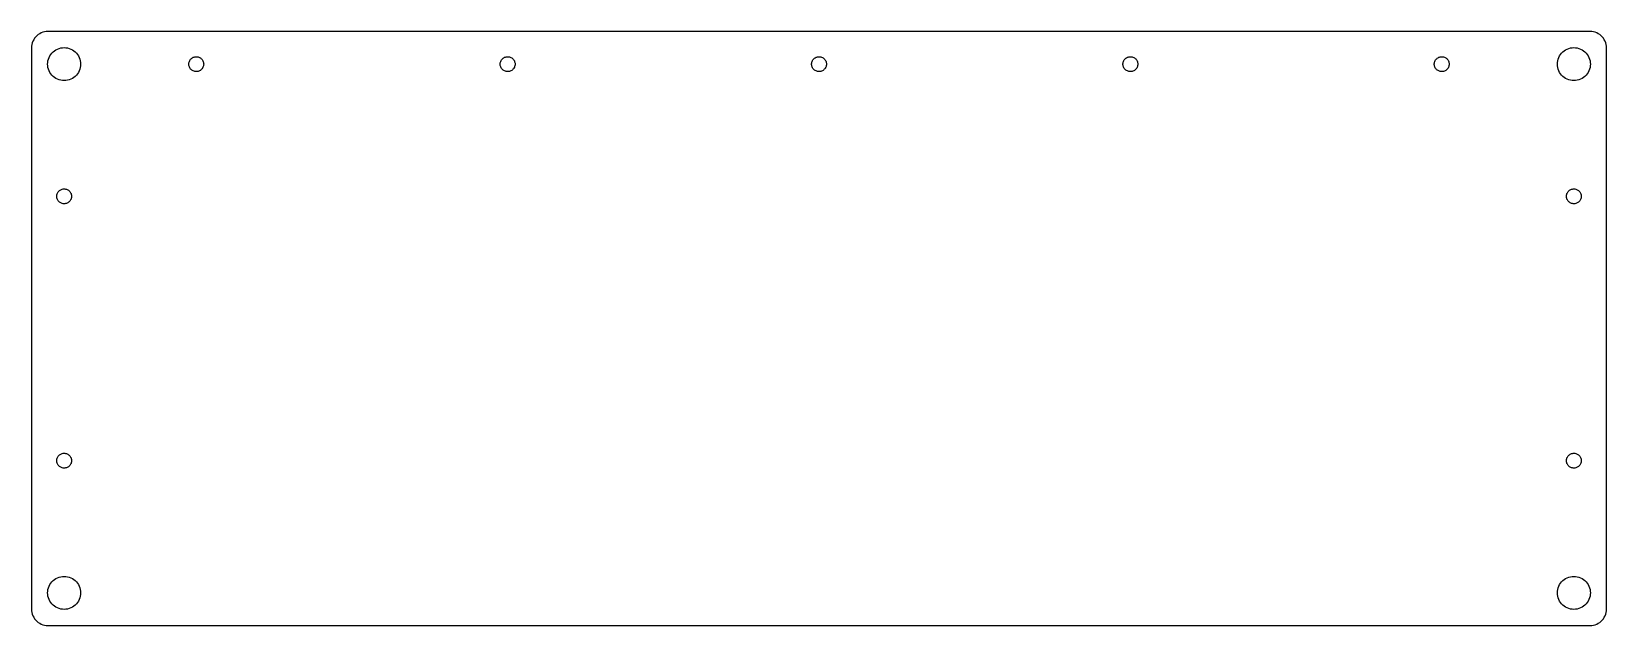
# Model space of a CAD drawing. Header units: metres. Extents: x -238 to 238, y -90 to 90.
import ezdxf

# ---------------------------------------------------------------- set-up
doc = ezdxf.new("R2010")
doc.units = ezdxf.units.M

msp = doc.modelspace()

# ---------------------------------------------------------------- linework, layer by layer
for p, q in [((-238.266, 85.9146), (-238.348, 85.3976)), ((-238.13, 86.4201), (-238.266, 85.9146)), ((-237.943, 86.9087), (-238.13, 86.4201)), ((-237.705, 87.375), (-237.943, 86.9087)), ((-237.42, 87.8139), (-237.705, 87.375)), ((-237.091, 88.2207), (-237.42, 87.8139)), ((-236.721, 88.5907), (-237.091, 88.2207)), ((-236.314, 88.9201), (-236.721, 88.5907)), ((-235.875, 89.2051), (-236.314, 88.9201)), ((-235.409, 89.4427), (-235.875, 89.2051)), ((-234.92, 89.6303), (-235.409, 89.4427)), ((-234.415, 89.7657), (-234.92, 89.6303)), ((-233.898, 89.8476), (-234.415, 89.7657)), ((-233.375, 89.875), (-233.898, 89.8476)), ((233.375, 89.875), (-233.375, 89.875)), ((233.898, 89.8476), (233.375, 89.875)), ((234.415, 89.7657), (233.898, 89.8476)), ((234.92, 89.6303), (234.415, 89.7657)), ((235.409, 89.4427), (234.92, 89.6303)), ((235.875, 89.2051), (235.409, 89.4427)), ((236.314, 88.9201), (235.875, 89.2051)), ((236.721, 88.5907), (236.314, 88.9201)), ((237.091, 88.2207), (236.721, 88.5907)), ((237.42, 87.8139), (237.091, 88.2207)), ((237.705, 87.375), (237.42, 87.8139)), ((237.943, 86.9087), (237.705, 87.375)), ((238.13, 86.4201), (237.943, 86.9087)), ((238.266, 85.9146), (238.13, 86.4201)), ((238.348, 85.3976), (238.266, 85.9146)), ((-238.348, 85.3976), (-238.375, 84.875)), ((-238.375, 84.875), (-238.375, -84.875)), ((-233.391, 81.0396), (-233.255, 81.5451)), ((-233.255, 81.5451), (-233.068, 82.0337)), ((-233.068, 82.0337), (-232.83, 82.5)), ((-232.83, 82.5), (-232.545, 82.9389)), ((-232.545, 82.9389), (-232.216, 83.3456)), ((-232.216, 83.3456), (-231.846, 83.7157)), ((-231.846, 83.7157), (-231.439, 84.0451)), ((-231.439, 84.0451), (-231, 84.3301)), ((-231, 84.3301), (-230.534, 84.5677)), ((-230.534, 84.5677), (-230.045, 84.7553)), ((-230.045, 84.7553), (-229.54, 84.8907)), ((-229.54, 84.8907), (-229.023, 84.9726)), ((-229.023, 84.9726), (-228.5, 85)), ((-228.5, 85), (-227.977, 84.9726)), ((-227.977, 84.9726), (-227.46, 84.8907)), ((-227.46, 84.8907), (-226.955, 84.7553)), ((-226.955, 84.7553), (-226.466, 84.5677)), ((-226.466, 84.5677), (-226, 84.3301)), ((-226, 84.3301), (-225.561, 84.0451)), ((-225.561, 84.0451), (-225.154, 83.7157)), ((-225.154, 83.7157), (-224.784, 83.3456)), ((-224.784, 83.3456), (-224.455, 82.9389)), ((-224.455, 82.9389), (-224.17, 82.5)), ((-224.17, 82.5), (-223.932, 82.0337)), ((-223.932, 82.0337), (-223.745, 81.5451)), ((-223.745, 81.5451), (-223.609, 81.0396)), ((-190.585, 80.8467), (-190.479, 81.0709)), ((-190.479, 81.0709), (-190.349, 81.2821)), ((-190.349, 81.2821), (-190.197, 81.4777)), ((-190.197, 81.4777), (-190.024, 81.6554)), ((-190.024, 81.6554), (-189.833, 81.813)), ((-189.833, 81.813), (-189.625, 81.9485)), ((-189.625, 81.9485), (-189.404, 82.0605)), ((-189.404, 82.0605), (-189.172, 82.1474)), ((-189.172, 82.1474), (-188.931, 82.2083)), ((-188.931, 82.2083), (-188.686, 82.2423)), ((-188.686, 82.2423), (-188.438, 82.2491)), ((-188.438, 82.2491), (-188.191, 82.2287)), ((-188.191, 82.2287), (-187.948, 82.1812)), ((-187.948, 82.1812), (-187.711, 82.1071)), ((-187.711, 82.1071), (-187.484, 82.0076)), ((-187.484, 82.0076), (-187.269, 81.8836)), ((-187.269, 81.8836), (-187.07, 81.7368)), ((-187.07, 81.7368), (-186.887, 81.5689)), ((-186.887, 81.5689), (-186.724, 81.382)), ((-186.724, 81.382), (-186.583, 81.1783)), ((-186.583, 81.1783), (-186.465, 80.9602)), ((-96.3346, 80.8467), (-96.2288, 81.0709)), ((-96.2288, 81.0709), (-96.099, 81.2821)), ((-96.099, 81.2821), (-95.9467, 81.4777)), ((-95.9467, 81.4777), (-95.7739, 81.6554)), ((-95.7739, 81.6554), (-95.5825, 81.813)), ((-95.5825, 81.813), (-95.375, 81.9485)), ((-95.375, 81.9485), (-95.1538, 82.0605)), ((-95.1538, 82.0605), (-94.9217, 82.1474)), ((-94.9217, 82.1474), (-94.6814, 82.2083)), ((-94.6814, 82.2083), (-94.4358, 82.2423)), ((-94.4358, 82.2423), (-94.188, 82.2491)), ((-94.188, 82.2491), (-93.9409, 82.2287)), ((-93.9409, 82.2287), (-93.6976, 82.1812)), ((-93.6976, 82.1812), (-93.4611, 82.1071)), ((-93.4611, 82.1071), (-93.234, 82.0076)), ((-93.234, 82.0076), (-93.0194, 81.8836)), ((-93.0194, 81.8836), (-92.8196, 81.7368)), ((-92.8196, 81.7368), (-92.6372, 81.5689)), ((-92.6372, 81.5689), (-92.4744, 81.382)), ((-92.4744, 81.382), (-92.3332, 81.1783)), ((-92.3332, 81.1783), (-92.2152, 80.9602)), ((-2.08461, 80.8467), (-1.97881, 81.0709)), ((-1.97881, 81.0709), (-1.849, 81.2821)), ((-1.849, 81.2821), (-1.69673, 81.4777)), ((-1.69673, 81.4777), (-1.52388, 81.6554)), ((-1.52388, 81.6554), (-1.33252, 81.813)), ((-1.33252, 81.813), (-1.125, 81.9485)), ((-1.125, 81.9485), (-0.90381, 82.0605)), ((-0.90381, 82.0605), (-0.67165, 82.1474)), ((-0.67165, 82.1474), (-0.43134, 82.2083)), ((-0.43134, 82.2083), (-0.18579, 82.2423)), ((-0.18579, 82.2423), (0.062, 82.2491)), ((0.062, 82.2491), (0.30904, 82.2287)), ((0.30904, 82.2287), (0.55234, 82.1812)), ((0.55234, 82.1812), (0.78892, 82.1071)), ((0.78892, 82.1071), (1.01595, 82.0076)), ((1.01595, 82.0076), (1.23062, 81.8836)), ((1.23062, 81.8836), (1.43037, 81.7368)), ((1.43037, 81.7368), (1.61275, 81.5689)), ((1.61275, 81.5689), (1.77556, 81.382)), ((1.77556, 81.382), (1.91681, 81.1783)), ((1.91681, 81.1783), (2.03479, 80.9602)), ((92.1654, 80.8467), (92.2712, 81.0709)), ((92.2712, 81.0709), (92.401, 81.2821)), ((92.401, 81.2821), (92.5533, 81.4777)), ((92.5533, 81.4777), (92.7261, 81.6554)), ((92.7261, 81.6554), (92.9175, 81.813)), ((92.9175, 81.813), (93.125, 81.9485)), ((93.125, 81.9485), (93.3462, 82.0605)), ((93.3462, 82.0605), (93.5783, 82.1474)), ((93.5783, 82.1474), (93.8186, 82.2083)), ((93.8186, 82.2083), (94.0642, 82.2423)), ((94.0642, 82.2423), (94.312, 82.2491)), ((94.312, 82.2491), (94.559, 82.2287)), ((94.559, 82.2287), (94.8023, 82.1812)), ((94.8023, 82.1812), (95.0389, 82.1071)), ((95.0389, 82.1071), (95.2659, 82.0076)), ((95.2659, 82.0076), (95.4806, 81.8836)), ((95.4806, 81.8836), (95.6804, 81.7368)), ((95.6804, 81.7368), (95.8628, 81.5689)), ((95.8628, 81.5689), (96.0256, 81.382)), ((96.0256, 81.382), (96.1668, 81.1783)), ((96.1668, 81.1783), (96.2848, 80.9602)), ((186.415, 80.8467), (186.521, 81.0709)), ((186.521, 81.0709), (186.651, 81.2821)), ((186.651, 81.2821), (186.803, 81.4777)), ((186.803, 81.4777), (186.976, 81.6554)), ((186.976, 81.6554), (187.167, 81.813)), ((187.167, 81.813), (187.375, 81.9485)), ((187.375, 81.9485), (187.596, 82.0605)), ((187.596, 82.0605), (187.828, 82.1474)), ((187.828, 82.1474), (188.069, 82.2083)), ((188.069, 82.2083), (188.314, 82.2423)), ((188.314, 82.2423), (188.562, 82.2491)), ((188.562, 82.2491), (188.809, 82.2287)), ((188.809, 82.2287), (189.052, 82.1812)), ((189.052, 82.1812), (189.289, 82.1071)), ((189.289, 82.1071), (189.516, 82.0076)), ((189.516, 82.0076), (189.731, 81.8836)), ((189.731, 81.8836), (189.93, 81.7368)), ((189.93, 81.7368), (190.113, 81.5689)), ((190.113, 81.5689), (190.276, 81.382)), ((190.276, 81.382), (190.417, 81.1783)), ((190.417, 81.1783), (190.535, 80.9602)), ((223.609, 81.0396), (223.745, 81.5451)), ((223.745, 81.5451), (223.932, 82.0337)), ((223.932, 82.0337), (224.17, 82.5)), ((224.17, 82.5), (224.455, 82.9389)), ((224.455, 82.9389), (224.784, 83.3456)), ((224.784, 83.3456), (225.154, 83.7157)), ((225.154, 83.7157), (225.561, 84.0451)), ((225.561, 84.0451), (226, 84.3301)), ((226, 84.3301), (226.466, 84.5677)), ((226.466, 84.5677), (226.955, 84.7553)), ((226.955, 84.7553), (227.46, 84.8907)), ((227.46, 84.8907), (227.977, 84.9726)), ((227.977, 84.9726), (228.5, 85)), ((228.5, 85), (229.023, 84.9726)), ((229.023, 84.9726), (229.54, 84.8907)), ((229.54, 84.8907), (230.045, 84.7553)), ((230.045, 84.7553), (230.534, 84.5677)), ((230.534, 84.5677), (231, 84.3301)), ((231, 84.3301), (231.439, 84.0451)), ((231.439, 84.0451), (231.846, 83.7157)), ((231.846, 83.7157), (232.216, 83.3456)), ((232.216, 83.3456), (232.545, 82.9389)), ((232.545, 82.9389), (232.83, 82.5)), ((232.83, 82.5), (233.068, 82.0337)), ((233.068, 82.0337), (233.255, 81.5451)), ((233.255, 81.5451), (233.391, 81.0396)), ((238.375, 84.875), (238.348, 85.3976)), ((238.375, -84.875), (238.375, 84.875)), ((-233.5, 80), (-233.473, 80.5226)), ((-233.473, 79.4774), (-233.5, 80)), ((-233.473, 80.5226), (-233.391, 81.0396)), ((-233.391, 78.9604), (-233.473, 79.4774)), ((-233.255, 78.4549), (-233.391, 78.9604)), ((-233.068, 77.9663), (-233.255, 78.4549)), ((-232.83, 77.5), (-233.068, 77.9663)), ((-232.545, 77.0611), (-232.83, 77.5)), ((-232.216, 76.6543), (-232.545, 77.0611)), ((-231.846, 76.2843), (-232.216, 76.6543)), ((-231.439, 75.9549), (-231.846, 76.2843)), ((-225.154, 76.2843), (-225.561, 75.9549)), ((-224.784, 76.6543), (-225.154, 76.2843)), ((-224.455, 77.0611), (-224.784, 76.6543)), ((-224.17, 77.5), (-224.455, 77.0611)), ((-223.932, 77.9663), (-224.17, 77.5)), ((-223.745, 78.4549), (-223.932, 77.9663)), ((-223.609, 78.9604), (-223.745, 78.4549)), ((-223.609, 81.0396), (-223.527, 80.5226)), ((-223.527, 79.4774), (-223.609, 78.9604)), ((-223.527, 80.5226), (-223.5, 80)), ((-223.5, 80), (-223.527, 79.4774)), ((-190.747, 80.1239), (-190.719, 80.3703)), ((-190.747, 79.8761), (-190.747, 80.1239)), ((-190.719, 79.6297), (-190.747, 79.8761)), ((-190.719, 80.3703), (-190.665, 80.6122)), ((-190.665, 79.3878), (-190.719, 79.6297)), ((-190.665, 80.6122), (-190.585, 80.8467)), ((-190.585, 79.1533), (-190.665, 79.3878)), ((-190.479, 78.9291), (-190.585, 79.1533)), ((-190.349, 78.7179), (-190.479, 78.9291)), ((-190.197, 78.5223), (-190.349, 78.7179)), ((-190.024, 78.3446), (-190.197, 78.5223)), ((-189.833, 78.187), (-190.024, 78.3446)), ((-189.625, 78.0514), (-189.833, 78.187)), ((-189.404, 77.9395), (-189.625, 78.0514)), ((-189.172, 77.8526), (-189.404, 77.9395)), ((-188.931, 77.7917), (-189.172, 77.8526)), ((-188.686, 77.7577), (-188.931, 77.7917)), ((-188.438, 77.7509), (-188.686, 77.7577)), ((-188.191, 77.7713), (-188.438, 77.7509)), ((-187.948, 77.8188), (-188.191, 77.7713)), ((-187.711, 77.8929), (-187.948, 77.8188)), ((-187.484, 77.9924), (-187.711, 77.8929)), ((-187.269, 78.1164), (-187.484, 77.9924)), ((-187.07, 78.2632), (-187.269, 78.1164)), ((-186.887, 78.4311), (-187.07, 78.2632)), ((-186.724, 78.618), (-186.887, 78.4311)), ((-186.583, 78.8217), (-186.724, 78.618)), ((-186.465, 79.0397), (-186.583, 78.8217)), ((-186.465, 80.9602), (-186.372, 80.7306)), ((-186.372, 79.2694), (-186.465, 79.0397)), ((-186.372, 80.7306), (-186.304, 80.492)), ((-186.304, 79.508), (-186.372, 79.2694)), ((-186.304, 80.492), (-186.264, 80.2475)), ((-186.264, 79.7525), (-186.304, 79.508)), ((-186.264, 80.2475), (-186.25, 80)), ((-186.25, 80), (-186.264, 79.7525)), ((-96.4966, 80.1239), (-96.4693, 80.3703)), ((-96.4966, 79.8761), (-96.4966, 80.1239)), ((-96.4693, 79.6297), (-96.4966, 79.8761)), ((-96.4693, 80.3703), (-96.4151, 80.6122)), ((-96.4151, 79.3878), (-96.4693, 79.6297)), ((-96.4151, 80.6122), (-96.3346, 80.8467)), ((-96.3346, 79.1533), (-96.4151, 79.3878)), ((-96.2288, 78.9291), (-96.3346, 79.1533)), ((-96.099, 78.7179), (-96.2288, 78.9291)), ((-95.9467, 78.5223), (-96.099, 78.7179)), ((-95.7739, 78.3446), (-95.9467, 78.5223)), ((-95.5825, 78.187), (-95.7739, 78.3446)), ((-95.375, 78.0514), (-95.5825, 78.187)), ((-95.1538, 77.9395), (-95.375, 78.0514)), ((-94.9217, 77.8526), (-95.1538, 77.9395)), ((-94.6814, 77.7917), (-94.9217, 77.8526)), ((-94.4358, 77.7577), (-94.6814, 77.7917)), ((-94.188, 77.7509), (-94.4358, 77.7577)), ((-93.9409, 77.7713), (-94.188, 77.7509)), ((-93.6976, 77.8188), (-93.9409, 77.7713)), ((-93.4611, 77.8929), (-93.6976, 77.8188)), ((-93.234, 77.9924), (-93.4611, 77.8929)), ((-93.0194, 78.1164), (-93.234, 77.9924)), ((-92.8196, 78.2632), (-93.0194, 78.1164)), ((-92.6372, 78.4311), (-92.8196, 78.2632)), ((-92.4744, 78.618), (-92.6372, 78.4311)), ((-92.3332, 78.8217), (-92.4744, 78.618)), ((-92.2152, 79.0397), (-92.3332, 78.8217)), ((-92.2152, 80.9602), (-92.1219, 80.7306)), ((-92.1219, 79.2694), (-92.2152, 79.0397)), ((-92.1219, 80.7306), (-92.0545, 80.492)), ((-92.0545, 79.508), (-92.1219, 79.2694)), ((-92.0545, 80.492), (-92.0137, 80.2475)), ((-92.0137, 79.7525), (-92.0545, 79.508)), ((-92.0137, 80.2475), (-92, 80)), ((-92, 80), (-92.0137, 79.7525)), ((-2.24658, 80.1239), (-2.2193, 80.3703)), ((-2.24658, 79.8761), (-2.24658, 80.1239)), ((-2.2193, 79.6297), (-2.24658, 79.8761)), ((-2.2193, 80.3703), (-2.1651, 80.6122)), ((-2.1651, 79.3878), (-2.2193, 79.6297)), ((-2.1651, 80.6122), (-2.08461, 80.8467)), ((-2.08461, 79.1533), (-2.1651, 79.3878)), ((-1.97881, 78.9291), (-2.08461, 79.1533)), ((-1.849, 78.7179), (-1.97881, 78.9291)), ((-1.69673, 78.5223), (-1.849, 78.7179)), ((-1.52388, 78.3446), (-1.69673, 78.5223)), ((-1.33252, 78.187), (-1.52388, 78.3446)), ((-1.125, 78.0514), (-1.33252, 78.187)), ((-0.90381, 77.9395), (-1.125, 78.0514)), ((-0.67165, 77.8526), (-0.90381, 77.9395)), ((-0.43134, 77.7917), (-0.67165, 77.8526)), ((-0.18579, 77.7577), (-0.43134, 77.7917)), ((0.062, 77.7509), (-0.18579, 77.7577)), ((0.30904, 77.7713), (0.062, 77.7509)), ((0.55234, 77.8188), (0.30904, 77.7713)), ((0.78892, 77.8929), (0.55234, 77.8188)), ((1.01595, 77.9924), (0.78892, 77.8929)), ((1.23062, 78.1164), (1.01595, 77.9924)), ((1.43037, 78.2632), (1.23062, 78.1164)), ((1.61275, 78.4311), (1.43037, 78.2632)), ((1.77556, 78.618), (1.61275, 78.4311)), ((1.91681, 78.8217), (1.77556, 78.618)), ((2.03479, 79.0397), (1.91681, 78.8217)), ((2.03479, 80.9602), (2.12808, 80.7306)), ((2.12808, 79.2694), (2.03479, 79.0397)), ((2.12808, 80.7306), (2.19554, 80.492)), ((2.19554, 79.508), (2.12808, 79.2694)), ((2.19554, 80.492), (2.23634, 80.2475)), ((2.23634, 79.7525), (2.19554, 79.508)), ((2.23634, 80.2475), (2.25, 80)), ((2.25, 80), (2.23634, 79.7525)), ((92.0034, 80.1239), (92.0307, 80.3703)), ((92.0034, 79.8761), (92.0034, 80.1239)), ((92.0307, 79.6297), (92.0034, 79.8761)), ((92.0307, 80.3703), (92.0849, 80.6122)), ((92.0849, 79.3878), (92.0307, 79.6297)), ((92.0849, 80.6122), (92.1654, 80.8467)), ((92.1654, 79.1533), (92.0849, 79.3878)), ((92.2712, 78.9291), (92.1654, 79.1533)), ((92.401, 78.7179), (92.2712, 78.9291)), ((92.5533, 78.5223), (92.401, 78.7179)), ((92.7261, 78.3446), (92.5533, 78.5223)), ((92.9175, 78.187), (92.7261, 78.3446)), ((93.125, 78.0514), (92.9175, 78.187)), ((93.3462, 77.9395), (93.125, 78.0514)), ((93.5783, 77.8526), (93.3462, 77.9395)), ((93.8186, 77.7917), (93.5783, 77.8526)), ((94.0642, 77.7577), (93.8186, 77.7917)), ((94.312, 77.7509), (94.0642, 77.7577)), ((94.559, 77.7713), (94.312, 77.7509)), ((94.8023, 77.8188), (94.559, 77.7713)), ((95.0389, 77.8929), (94.8023, 77.8188)), ((95.2659, 77.9924), (95.0389, 77.8929)), ((95.4806, 78.1164), (95.2659, 77.9924)), ((95.6804, 78.2632), (95.4806, 78.1164)), ((95.8628, 78.4311), (95.6804, 78.2632)), ((96.0256, 78.618), (95.8628, 78.4311)), ((96.1668, 78.8217), (96.0256, 78.618)), ((96.2848, 79.0397), (96.1668, 78.8217)), ((96.2848, 80.9602), (96.3781, 80.7306)), ((96.3781, 79.2694), (96.2848, 79.0397)), ((96.3781, 80.7306), (96.4455, 80.492)), ((96.4455, 79.508), (96.3781, 79.2694)), ((96.4455, 80.492), (96.4863, 80.2475)), ((96.4863, 79.7525), (96.4455, 79.508)), ((96.4863, 80.2475), (96.5, 80)), ((96.5, 80), (96.4863, 79.7525)), ((186.253, 80.1239), (186.281, 80.3703)), ((186.253, 79.8761), (186.253, 80.1239)), ((186.281, 79.6297), (186.253, 79.8761)), ((186.281, 80.3703), (186.335, 80.6122)), ((186.335, 79.3878), (186.281, 79.6297)), ((186.335, 80.6122), (186.415, 80.8467)), ((186.415, 79.1533), (186.335, 79.3878)), ((186.521, 78.9291), (186.415, 79.1533)), ((186.651, 78.7179), (186.521, 78.9291)), ((186.803, 78.5223), (186.651, 78.7179)), ((186.976, 78.3446), (186.803, 78.5223)), ((187.167, 78.187), (186.976, 78.3446)), ((187.375, 78.0514), (187.167, 78.187)), ((187.596, 77.9395), (187.375, 78.0514)), ((187.828, 77.8526), (187.596, 77.9395)), ((188.069, 77.7917), (187.828, 77.8526)), ((188.314, 77.7577), (188.069, 77.7917)), ((188.562, 77.7509), (188.314, 77.7577)), ((188.809, 77.7713), (188.562, 77.7509)), ((189.052, 77.8188), (188.809, 77.7713)), ((189.289, 77.8929), (189.052, 77.8188)), ((189.516, 77.9924), (189.289, 77.8929)), ((189.731, 78.1164), (189.516, 77.9924)), ((189.93, 78.2632), (189.731, 78.1164)), ((190.113, 78.4311), (189.93, 78.2632)), ((190.276, 78.618), (190.113, 78.4311)), ((190.417, 78.8217), (190.276, 78.618)), ((190.535, 79.0397), (190.417, 78.8217)), ((190.535, 80.9602), (190.628, 80.7306)), ((190.628, 79.2694), (190.535, 79.0397)), ((190.628, 80.7306), (190.696, 80.492)), ((190.696, 79.508), (190.628, 79.2694)), ((190.696, 80.492), (190.736, 80.2475)), ((190.736, 79.7525), (190.696, 79.508)), ((190.736, 80.2475), (190.75, 80)), ((190.75, 80), (190.736, 79.7525)), ((223.5, 80), (223.527, 80.5226)), ((223.527, 79.4774), (223.5, 80)), ((223.527, 80.5226), (223.609, 81.0396)), ((223.609, 78.9604), (223.527, 79.4774)), ((223.745, 78.4549), (223.609, 78.9604)), ((223.932, 77.9663), (223.745, 78.4549)), ((224.17, 77.5), (223.932, 77.9663)), ((224.455, 77.0611), (224.17, 77.5)), ((224.784, 76.6543), (224.455, 77.0611)), ((225.154, 76.2843), (224.784, 76.6543)), ((225.561, 75.9549), (225.154, 76.2843)), ((231.846, 76.2843), (231.439, 75.9549)), ((232.216, 76.6543), (231.846, 76.2843)), ((232.545, 77.0611), (232.216, 76.6543)), ((232.83, 77.5), (232.545, 77.0611)), ((233.068, 77.9663), (232.83, 77.5)), ((233.255, 78.4549), (233.068, 77.9663)), ((233.391, 78.9604), (233.255, 78.4549)), ((233.391, 81.0396), (233.473, 80.5226)), ((233.473, 79.4774), (233.391, 78.9604)), ((233.473, 80.5226), (233.5, 80)), ((233.5, 80), (233.473, 79.4774)), ((-231, 75.6699), (-231.439, 75.9549)), ((-230.534, 75.4323), (-231, 75.6699)), ((-230.045, 75.2447), (-230.534, 75.4323)), ((-229.54, 75.1093), (-230.045, 75.2447)), ((-229.023, 75.0274), (-229.54, 75.1093)), ((-228.5, 75), (-229.023, 75.0274)), ((-227.977, 75.0274), (-228.5, 75)), ((-227.46, 75.1093), (-227.977, 75.0274)), ((-226.955, 75.2447), (-227.46, 75.1093)), ((-226.466, 75.4323), (-226.955, 75.2447)), ((-226, 75.6699), (-226.466, 75.4323)), ((-225.561, 75.9549), (-226, 75.6699)), ((226, 75.6699), (225.561, 75.9549)), ((226.466, 75.4323), (226, 75.6699)), ((226.955, 75.2447), (226.466, 75.4323)), ((227.46, 75.1093), (226.955, 75.2447)), ((227.977, 75.0274), (227.46, 75.1093)), ((228.5, 75), (227.977, 75.0274)), ((229.023, 75.0274), (228.5, 75)), ((229.54, 75.1093), (229.023, 75.0274)), ((230.045, 75.2447), (229.54, 75.1093)), ((230.534, 75.4323), (230.045, 75.2447)), ((231, 75.6699), (230.534, 75.4323)), ((231.439, 75.9549), (231, 75.6699)), ((-230.75, 40), (-230.736, 40.2475)), ((-230.736, 39.7525), (-230.75, 40)), ((-230.736, 40.2475), (-230.696, 40.492)), ((-230.696, 39.508), (-230.736, 39.7525)), ((-230.696, 40.492), (-230.628, 40.7306)), ((-230.628, 39.2694), (-230.696, 39.508)), ((-230.628, 40.7306), (-230.535, 40.9602)), ((-230.535, 39.0397), (-230.628, 39.2694)), ((-230.535, 40.9602), (-230.417, 41.1783)), ((-230.417, 38.8217), (-230.535, 39.0397)), ((-230.417, 41.1783), (-230.276, 41.382)), ((-230.276, 38.618), (-230.417, 38.8217)), ((-230.276, 41.382), (-230.113, 41.5689)), ((-230.113, 38.4311), (-230.276, 38.618)), ((-230.113, 41.5689), (-229.93, 41.7368)), ((-229.93, 38.2632), (-230.113, 38.4311)), ((-229.93, 41.7368), (-229.731, 41.8836)), ((-229.731, 38.1164), (-229.93, 38.2632)), ((-229.731, 41.8836), (-229.516, 42.0076)), ((-229.516, 42.0076), (-229.289, 42.1071)), ((-229.289, 42.1071), (-229.052, 42.1812)), ((-229.052, 42.1812), (-228.809, 42.2287)), ((-228.809, 42.2287), (-228.562, 42.2491)), ((-228.562, 42.2491), (-228.314, 42.2423)), ((-228.314, 42.2423), (-228.069, 42.2083)), ((-228.069, 42.2083), (-227.828, 42.1474)), ((-227.828, 42.1474), (-227.596, 42.0605)), ((-227.596, 42.0605), (-227.375, 41.9485)), ((-227.375, 41.9485), (-227.167, 41.813)), ((-227.167, 38.187), (-227.375, 38.0514)), ((-227.167, 41.813), (-226.976, 41.6554)), ((-226.976, 38.3446), (-227.167, 38.187)), ((-226.976, 41.6554), (-226.803, 41.4777)), ((-226.803, 38.5223), (-226.976, 38.3446)), ((-226.803, 41.4777), (-226.651, 41.2821)), ((-226.651, 38.7179), (-226.803, 38.5223)), ((-226.651, 41.2821), (-226.521, 41.0709)), ((-226.521, 38.9291), (-226.651, 38.7179)), ((-226.521, 41.0709), (-226.415, 40.8467)), ((-226.415, 39.1533), (-226.521, 38.9291)), ((-226.415, 40.8467), (-226.335, 40.6122)), ((-226.335, 39.3878), (-226.415, 39.1533)), ((-226.335, 40.6122), (-226.281, 40.3703)), ((-226.281, 39.6297), (-226.335, 39.3878)), ((-226.281, 40.3703), (-226.253, 40.1239)), ((-226.253, 39.8761), (-226.281, 39.6297)), ((-226.253, 40.1239), (-226.253, 39.8761)), ((226.253, 40.1239), (226.281, 40.3703)), ((226.253, 39.8761), (226.253, 40.1239)), ((226.281, 39.6297), (226.253, 39.8761)), ((226.281, 40.3703), (226.335, 40.6122)), ((226.335, 39.3878), (226.281, 39.6297)), ((226.335, 40.6122), (226.415, 40.8467)), ((226.415, 39.1533), (226.335, 39.3878)), ((226.415, 40.8467), (226.521, 41.0709)), ((226.521, 38.9291), (226.415, 39.1533)), ((226.521, 41.0709), (226.651, 41.2821)), ((226.651, 38.7179), (226.521, 38.9291)), ((226.651, 41.2821), (226.803, 41.4777)), ((226.803, 38.5223), (226.651, 38.7179)), ((226.803, 41.4777), (226.976, 41.6554)), ((226.976, 38.3446), (226.803, 38.5223)), ((226.976, 41.6554), (227.167, 41.813)), ((227.167, 38.187), (226.976, 38.3446)), ((227.167, 41.813), (227.375, 41.9485)), ((227.375, 38.0514), (227.167, 38.187)), ((227.375, 41.9485), (227.596, 42.0605)), ((227.596, 42.0605), (227.828, 42.1474)), ((227.828, 42.1474), (228.069, 42.2083)), ((228.069, 42.2083), (228.314, 42.2423)), ((228.314, 42.2423), (228.562, 42.2491)), ((228.562, 42.2491), (228.809, 42.2287)), ((228.809, 42.2287), (229.052, 42.1812)), ((229.052, 42.1812), (229.289, 42.1071)), ((229.289, 42.1071), (229.516, 42.0076)), ((229.516, 42.0076), (229.731, 41.8836)), ((229.731, 41.8836), (229.93, 41.7368)), ((229.93, 38.2632), (229.731, 38.1164)), ((229.93, 41.7368), (230.113, 41.5689)), ((230.113, 38.4311), (229.93, 38.2632)), ((230.113, 41.5689), (230.276, 41.382)), ((230.276, 38.618), (230.113, 38.4311)), ((230.276, 41.382), (230.417, 41.1783)), ((230.417, 38.8217), (230.276, 38.618)), ((230.417, 41.1783), (230.535, 40.9602)), ((230.535, 39.0397), (230.417, 38.8217)), ((230.535, 40.9602), (230.628, 40.7306)), ((230.628, 39.2694), (230.535, 39.0397)), ((230.628, 40.7306), (230.696, 40.492)), ((230.696, 39.508), (230.628, 39.2694)), ((230.696, 40.492), (230.736, 40.2475)), ((230.736, 39.7525), (230.696, 39.508)), ((230.736, 40.2475), (230.75, 40)), ((230.75, 40), (230.736, 39.7525)), ((-229.516, 37.9924), (-229.731, 38.1164)), ((-229.289, 37.8928), (-229.516, 37.9924)), ((-229.052, 37.8188), (-229.289, 37.8928)), ((-228.809, 37.7713), (-229.052, 37.8188)), ((-228.562, 37.7509), (-228.809, 37.7713)), ((-228.314, 37.7577), (-228.562, 37.7509)), ((-228.069, 37.7917), (-228.314, 37.7577)), ((-227.828, 37.8526), (-228.069, 37.7917)), ((-227.596, 37.9395), (-227.828, 37.8526)), ((-227.375, 38.0514), (-227.596, 37.9395)), ((227.596, 37.9395), (227.375, 38.0514)), ((227.828, 37.8526), (227.596, 37.9395)), ((228.069, 37.7917), (227.828, 37.8526)), ((228.314, 37.7577), (228.069, 37.7917)), ((228.562, 37.7509), (228.314, 37.7577)), ((228.809, 37.7713), (228.562, 37.7509)), ((229.052, 37.8188), (228.809, 37.7713)), ((229.289, 37.8928), (229.052, 37.8188)), ((229.516, 37.9924), (229.289, 37.8928)), ((229.731, 38.1164), (229.516, 37.9924)), ((-229.93, -38.2632), (-229.731, -38.1164)), ((-229.731, -38.1164), (-229.516, -37.9924)), ((-229.516, -37.9924), (-229.289, -37.8928)), ((-229.289, -37.8928), (-229.052, -37.8188)), ((-229.052, -37.8188), (-228.809, -37.7713)), ((-228.809, -37.7713), (-228.562, -37.7509)), ((-228.562, -37.7509), (-228.314, -37.7577)), ((-228.314, -37.7577), (-228.069, -37.7917)), ((-228.069, -37.7917), (-227.828, -37.8526)), ((-227.828, -37.8526), (-227.596, -37.9395)), ((-227.596, -37.9395), (-227.375, -38.0514)), ((-227.375, -38.0514), (-227.167, -38.187)), ((227.167, -38.187), (227.375, -38.0514)), ((227.375, -38.0514), (227.596, -37.9395)), ((227.596, -37.9395), (227.828, -37.8526)), ((227.828, -37.8526), (228.069, -37.7917)), ((228.069, -37.7917), (228.314, -37.7577)), ((228.314, -37.7577), (228.562, -37.7509)), ((228.562, -37.7509), (228.809, -37.7713)), ((228.809, -37.7713), (229.052, -37.8188)), ((229.052, -37.8188), (229.289, -37.8928)), ((229.289, -37.8928), (229.516, -37.9924)), ((229.516, -37.9924), (229.731, -38.1164)), ((229.731, -38.1164), (229.93, -38.2632)), ((-230.75, -40), (-230.736, -39.7525)), ((-230.736, -40.2475), (-230.75, -40)), ((-230.736, -39.7525), (-230.696, -39.508)), ((-230.696, -40.492), (-230.736, -40.2475)), ((-230.696, -39.508), (-230.628, -39.2694)), ((-230.628, -40.7306), (-230.696, -40.492)), ((-230.628, -39.2694), (-230.535, -39.0397)), ((-230.535, -40.9602), (-230.628, -40.7306)), ((-230.535, -39.0397), (-230.417, -38.8217)), ((-230.417, -41.1783), (-230.535, -40.9602)), ((-230.417, -38.8217), (-230.276, -38.618)), ((-230.276, -41.382), (-230.417, -41.1783)), ((-230.276, -38.618), (-230.113, -38.4311)), ((-230.113, -41.5689), (-230.276, -41.382)), ((-230.113, -38.4311), (-229.93, -38.2632)), ((-229.93, -41.7368), (-230.113, -41.5689)), ((-229.731, -41.8836), (-229.93, -41.7368)), ((-229.516, -42.0076), (-229.731, -41.8836)), ((-229.289, -42.1071), (-229.516, -42.0076)), ((-229.052, -42.1812), (-229.289, -42.1071)), ((-228.809, -42.2287), (-229.052, -42.1812)), ((-228.562, -42.2491), (-228.809, -42.2287)), ((-228.314, -42.2423), (-228.562, -42.2491)), ((-228.069, -42.2083), (-228.314, -42.2423)), ((-227.828, -42.1474), (-228.069, -42.2083)), ((-227.596, -42.0605), (-227.828, -42.1474)), ((-227.375, -41.9485), (-227.596, -42.0605)), ((-227.167, -41.813), (-227.375, -41.9485)), ((-227.167, -38.187), (-226.976, -38.3446)), ((-226.976, -41.6554), (-227.167, -41.813)), ((-226.976, -38.3446), (-226.803, -38.5223)), ((-226.803, -41.4777), (-226.976, -41.6554)), ((-226.803, -38.5223), (-226.651, -38.7179)), ((-226.651, -41.2821), (-226.803, -41.4777)), ((-226.651, -38.7179), (-226.521, -38.9291)), ((-226.521, -41.0709), (-226.651, -41.2821)), ((-226.521, -38.9291), (-226.415, -39.1533)), ((-226.415, -40.8467), (-226.521, -41.0709)), ((-226.415, -39.1533), (-226.335, -39.3878)), ((-226.335, -40.6122), (-226.415, -40.8467)), ((-226.335, -39.3878), (-226.281, -39.6297)), ((-226.281, -40.3703), (-226.335, -40.6122)), ((-226.281, -39.6297), (-226.253, -39.8761)), ((-226.253, -40.1239), (-226.281, -40.3703)), ((-226.253, -39.8761), (-226.253, -40.1239)), ((226.253, -39.8761), (226.281, -39.6297)), ((226.253, -40.1239), (226.253, -39.8761)), ((226.281, -40.3703), (226.253, -40.1239)), ((226.281, -39.6297), (226.335, -39.3878)), ((226.335, -40.6122), (226.281, -40.3703)), ((226.335, -39.3878), (226.415, -39.1533)), ((226.415, -40.8467), (226.335, -40.6122)), ((226.415, -39.1533), (226.521, -38.9291)), ((226.521, -41.0709), (226.415, -40.8467)), ((226.521, -38.9291), (226.651, -38.7179)), ((226.651, -41.2821), (226.521, -41.0709)), ((226.651, -38.7179), (226.803, -38.5223)), ((226.803, -41.4777), (226.651, -41.2821)), ((226.803, -38.5223), (226.976, -38.3446)), ((226.976, -41.6554), (226.803, -41.4777)), ((226.976, -38.3446), (227.167, -38.187)), ((227.167, -41.813), (226.976, -41.6554)), ((227.375, -41.9485), (227.167, -41.813)), ((227.596, -42.0605), (227.375, -41.9485)), ((227.828, -42.1474), (227.596, -42.0605)), ((228.069, -42.2083), (227.828, -42.1474)), ((228.314, -42.2423), (228.069, -42.2083)), ((228.562, -42.2491), (228.314, -42.2423)), ((228.809, -42.2287), (228.562, -42.2491)), ((229.052, -42.1812), (228.809, -42.2287)), ((229.289, -42.1071), (229.052, -42.1812)), ((229.516, -42.0076), (229.289, -42.1071)), ((229.731, -41.8836), (229.516, -42.0076)), ((229.93, -41.7368), (229.731, -41.8836)), ((229.93, -38.2632), (230.113, -38.4311)), ((230.113, -41.5689), (229.93, -41.7368)), ((230.113, -38.4311), (230.276, -38.618)), ((230.276, -41.382), (230.113, -41.5689)), ((230.276, -38.618), (230.417, -38.8217)), ((230.417, -41.1783), (230.276, -41.382)), ((230.417, -38.8217), (230.535, -39.0397)), ((230.535, -40.9602), (230.417, -41.1783)), ((230.535, -39.0397), (230.628, -39.2694)), ((230.628, -40.7306), (230.535, -40.9602)), ((230.628, -39.2694), (230.696, -39.508)), ((230.696, -40.492), (230.628, -40.7306)), ((230.696, -39.508), (230.736, -39.7525)), ((230.736, -40.2475), (230.696, -40.492)), ((230.736, -39.7525), (230.75, -40)), ((230.75, -40), (230.736, -40.2475)), ((-231.846, -76.2843), (-231.439, -75.9549)), ((-231.439, -75.9549), (-231, -75.6699)), ((-231, -75.6699), (-230.534, -75.4323)), ((-230.534, -75.4323), (-230.045, -75.2447)), ((-230.045, -75.2447), (-229.54, -75.1093)), ((-229.54, -75.1093), (-229.023, -75.0274)), ((-229.023, -75.0274), (-228.5, -75)), ((-228.5, -75), (-227.977, -75.0274)), ((-227.977, -75.0274), (-227.46, -75.1093)), ((-227.46, -75.1093), (-226.955, -75.2447)), ((-226.955, -75.2447), (-226.466, -75.4323)), ((-226.466, -75.4323), (-226, -75.6699)), ((-226, -75.6699), (-225.561, -75.9549)), ((-225.561, -75.9549), (-225.154, -76.2843)), ((225.154, -76.2843), (225.561, -75.9549)), ((225.561, -75.9549), (226, -75.6699)), ((226, -75.6699), (226.466, -75.4323)), ((226.466, -75.4323), (226.955, -75.2447)), ((226.955, -75.2447), (227.46, -75.1093)), ((227.46, -75.1093), (227.977, -75.0274)), ((227.977, -75.0274), (228.5, -75)), ((228.5, -75), (229.023, -75.0274)), ((229.023, -75.0274), (229.54, -75.1093)), ((229.54, -75.1093), (230.045, -75.2447)), ((230.045, -75.2447), (230.534, -75.4323)), ((230.534, -75.4323), (231, -75.6699)), ((231, -75.6699), (231.439, -75.9549)), ((231.439, -75.9549), (231.846, -76.2843)), ((-233.5, -80), (-233.473, -79.4774)), ((-233.473, -80.5226), (-233.5, -80)), ((-233.473, -79.4774), (-233.391, -78.9604)), ((-233.391, -81.0396), (-233.473, -80.5226)), ((-233.391, -78.9604), (-233.255, -78.4549)), ((-233.255, -81.5451), (-233.391, -81.0396)), ((-233.255, -78.4549), (-233.068, -77.9663)), ((-233.068, -77.9663), (-232.83, -77.5)), ((-232.83, -77.5), (-232.545, -77.0611)), ((-232.545, -77.0611), (-232.216, -76.6543)), ((-232.216, -76.6543), (-231.846, -76.2843)), ((-225.154, -76.2843), (-224.784, -76.6543)), ((-224.784, -76.6543), (-224.455, -77.0611)), ((-224.455, -77.0611), (-224.17, -77.5)), ((-224.17, -77.5), (-223.932, -77.9663)), ((-223.932, -77.9663), (-223.745, -78.4549)), ((-223.745, -78.4549), (-223.609, -78.9604)), ((-223.609, -81.0396), (-223.745, -81.5451)), ((-223.609, -78.9604), (-223.527, -79.4774)), ((-223.527, -80.5226), (-223.609, -81.0396)), ((-223.527, -79.4774), (-223.5, -80)), ((-223.5, -80), (-223.527, -80.5226)), ((223.5, -80), (223.527, -79.4774)), ((223.527, -80.5226), (223.5, -80)), ((223.527, -79.4774), (223.609, -78.9604)), ((223.609, -81.0396), (223.527, -80.5226)), ((223.609, -78.9604), (223.745, -78.4549)), ((223.745, -81.5451), (223.609, -81.0396)), ((223.745, -78.4549), (223.932, -77.9663)), ((223.932, -77.9663), (224.17, -77.5)), ((224.17, -77.5), (224.455, -77.0611)), ((224.455, -77.0611), (224.784, -76.6543)), ((224.784, -76.6543), (225.154, -76.2843)), ((231.846, -76.2843), (232.216, -76.6543)), ((232.216, -76.6543), (232.545, -77.0611)), ((232.545, -77.0611), (232.83, -77.5)), ((232.83, -77.5), (233.068, -77.9663)), ((233.068, -77.9663), (233.255, -78.4549)), ((233.255, -78.4549), (233.391, -78.9604)), ((233.391, -81.0396), (233.255, -81.5451)), ((233.391, -78.9604), (233.473, -79.4774)), ((233.473, -80.5226), (233.391, -81.0396)), ((233.473, -79.4774), (233.5, -80)), ((233.5, -80), (233.473, -80.5226)), ((-238.375, -84.875), (-238.348, -85.3976)), ((-238.348, -85.3976), (-238.266, -85.9146)), ((-233.068, -82.0337), (-233.255, -81.5451)), ((-232.83, -82.5), (-233.068, -82.0337)), ((-232.545, -82.9389), (-232.83, -82.5)), ((-232.216, -83.3456), (-232.545, -82.9389)), ((-231.846, -83.7157), (-232.216, -83.3456)), ((-231.439, -84.0451), (-231.846, -83.7157)), ((-231, -84.3301), (-231.439, -84.0451)), ((-230.534, -84.5677), (-231, -84.3301)), ((-230.045, -84.7553), (-230.534, -84.5677)), ((-229.54, -84.8907), (-230.045, -84.7553)), ((-229.023, -84.9726), (-229.54, -84.8907)), ((-228.5, -85), (-229.023, -84.9726)), ((-227.977, -84.9726), (-228.5, -85)), ((-227.46, -84.8907), (-227.977, -84.9726)), ((-226.955, -84.7553), (-227.46, -84.8907)), ((-226.466, -84.5677), (-226.955, -84.7553)), ((-226, -84.3301), (-226.466, -84.5677)), ((-225.561, -84.0451), (-226, -84.3301)), ((-225.154, -83.7157), (-225.561, -84.0451)), ((-224.784, -83.3456), (-225.154, -83.7157)), ((-224.455, -82.9389), (-224.784, -83.3456)), ((-224.17, -82.5), (-224.455, -82.9389)), ((-223.932, -82.0337), (-224.17, -82.5)), ((-223.745, -81.5451), (-223.932, -82.0337)), ((223.932, -82.0337), (223.745, -81.5451)), ((224.17, -82.5), (223.932, -82.0337)), ((224.455, -82.9389), (224.17, -82.5)), ((224.784, -83.3456), (224.455, -82.9389)), ((225.154, -83.7157), (224.784, -83.3456)), ((225.561, -84.0451), (225.154, -83.7157)), ((226, -84.3301), (225.561, -84.0451)), ((226.466, -84.5677), (226, -84.3301)), ((226.955, -84.7553), (226.466, -84.5677)), ((227.46, -84.8907), (226.955, -84.7553)), ((227.977, -84.9726), (227.46, -84.8907)), ((228.5, -85), (227.977, -84.9726)), ((229.023, -84.9726), (228.5, -85)), ((229.54, -84.8907), (229.023, -84.9726)), ((230.045, -84.7553), (229.54, -84.8907)), ((230.534, -84.5677), (230.045, -84.7553)), ((231, -84.3301), (230.534, -84.5677)), ((231.439, -84.0451), (231, -84.3301)), ((231.846, -83.7157), (231.439, -84.0451)), ((232.216, -83.3456), (231.846, -83.7157)), ((232.545, -82.9389), (232.216, -83.3456)), ((232.83, -82.5), (232.545, -82.9389)), ((233.068, -82.0337), (232.83, -82.5)), ((233.255, -81.5451), (233.068, -82.0337)), ((238.266, -85.9146), (238.348, -85.3976)), ((238.348, -85.3976), (238.375, -84.875)), ((-238.266, -85.9146), (-238.13, -86.4201)), ((-238.13, -86.4201), (-237.943, -86.9087)), ((-237.943, -86.9087), (-237.705, -87.375)), ((-237.705, -87.375), (-237.42, -87.8139)), ((-237.42, -87.8139), (-237.091, -88.2207)), ((-237.091, -88.2207), (-236.721, -88.5907)), ((-236.721, -88.5907), (-236.314, -88.9201)), ((-236.314, -88.9201), (-235.875, -89.2051)), ((-235.875, -89.2051), (-235.409, -89.4427)), ((-235.409, -89.4427), (-234.92, -89.6303)), ((-234.92, -89.6303), (-234.415, -89.7657)), ((-234.415, -89.7657), (-233.898, -89.8476)), ((-233.898, -89.8476), (-233.375, -89.875)), ((-233.375, -89.875), (233.375, -89.875)), ((233.375, -89.875), (233.898, -89.8476)), ((233.898, -89.8476), (234.415, -89.7657)), ((234.415, -89.7657), (234.92, -89.6303)), ((234.92, -89.6303), (235.409, -89.4427)), ((235.409, -89.4427), (235.875, -89.2051)), ((235.875, -89.2051), (236.314, -88.9201)), ((236.314, -88.9201), (236.721, -88.5907)), ((236.721, -88.5907), (237.091, -88.2207)), ((237.091, -88.2207), (237.42, -87.8139)), ((237.42, -87.8139), (237.705, -87.375)), ((237.705, -87.375), (237.943, -86.9087)), ((237.943, -86.9087), (238.13, -86.4201)), ((238.13, -86.4201), (238.266, -85.9146))]:
    msp.add_line(p, q)

doc.saveas('drawing.dxf')
